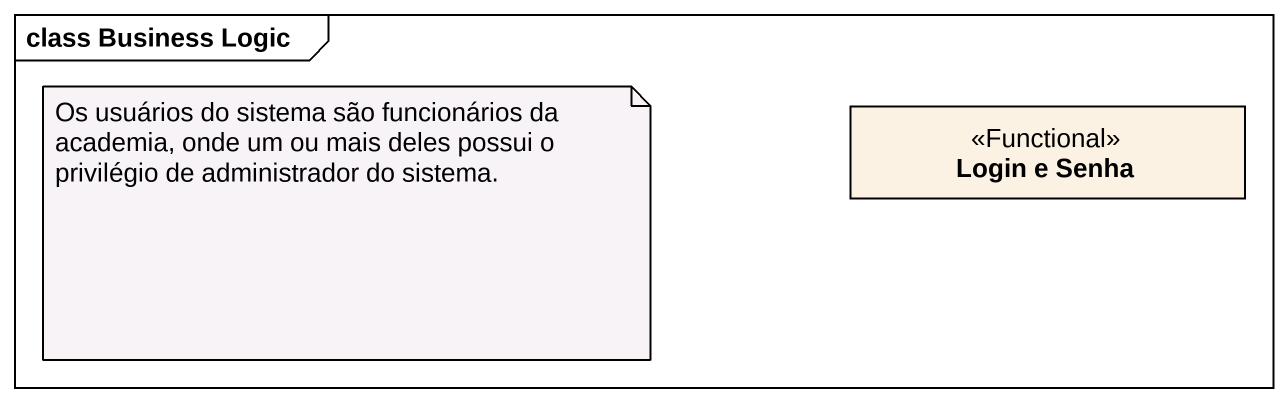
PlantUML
@startuml
mainframe class Business Logic
hide circle
hide empty members
class "Login e Senha" as Login_e_Senha <<Functional>>
note as N1
  Os usuários do sistema são funcionários da academia, onde um ou mais deles possui o privilégio de administrador do sistema.
end note
@enduml
